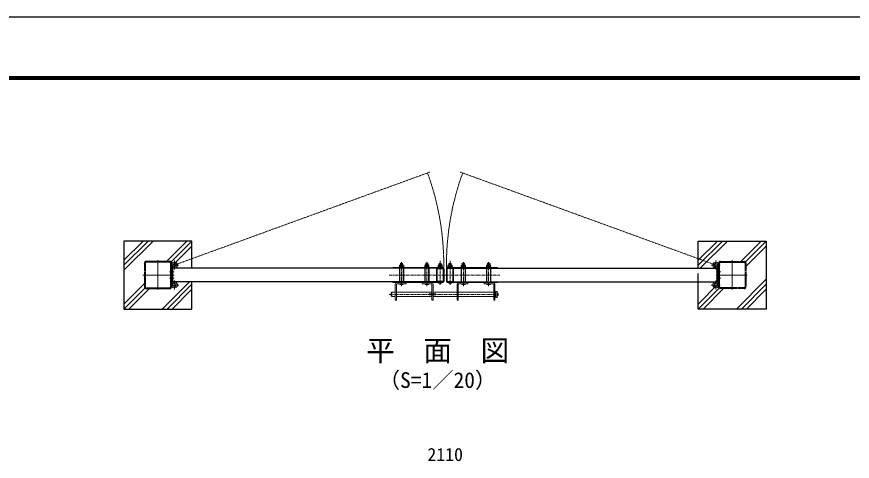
# Model space of a CAD drawing. Units: millimetres, scale not verified. Extents: x -4200 to 4200, y -2970 to 2970.
# Drawn here: x -462 to 2608, y 1336 to 2970 of the extents above; entities that cross this region are included whole.
import ezdxf
from ezdxf.enums import TextEntityAlignment as Align

# ---------------------------------------------------------------- set-up
doc = ezdxf.new("R2010")
doc.units = ezdxf.units.MM
doc.header["$LTSCALE"] = 10
for name, pattern in [('USER1', [2, 1.25, -0.25, 0.25, -0.25]), ('USER2', [1.125, 0.75, -0.125, 0.125, -0.125]), ('USER3', [0.375, 0.25, -0.125]), ('USER4', [1.25, 0.625, -0.125, 0.125, -0.125, 0.125, -0.125])]:
    doc.linetypes.add(name, pattern=pattern)
for name, color, linetype, lineweight in [('0-0_D-TTL-TXT', 7, 'Continuous', 25), ('0-1_D-TTL', 7, 'Continuous', 25), ('0-2_D-STR1', 1, 'Continuous', 25), ('0-4_D-STR-DIM', 7, 'Continuous', 13), ('0-7_D-BMK', 2, 'USER1', 13), ('0-8_D-STR4', 7, 'Continuous', 25), ('0-9_D-STR3', 3, 'Continuous', 13), ('0-A_D-DCR-HCH', 7, 'Continuous', 13)]:
    doc.layers.add(name, color=color, linetype=linetype, lineweight=lineweight)
doc.styles.add('ＭＳ ゴシック', font='')
doc.styles.get('ＭＳ ゴシック').set_extended_font_data('MS Gothic')

msp = doc.modelspace()

# ---------------------------------------------------------------- linework, layer by layer
at = {"layer": '0-1_D-TTL', "color": 2}
msp.add_lwpolyline([(-4200, 2970), (4200, 2970), (4200, -2970), (-4200, -2970)], close=True, dxfattribs=at)
at = {"layer": '0-1_D-TTL'}
for points in [[(-3930, 2750), (3930, 2750), (3930, -2750), (-3930, -2750)], [(-3927.5, 2747.5), (3927.5, 2747.5), (3927.5, -2747.5), (-3927.5, -2747.5)], [(-3925, 2745), (3925, 2745), (3925, -2745), (-3925, -2745)], [(-3922.5, 2742.5), (3922.5, 2742.5), (3922.5, -2742.5), (-3922.5, -2742.5)], [(-3920, 2740), (3920, 2740), (3920, -2740), (-3920, -2740)]]:
    msp.add_lwpolyline(points, close=True, dxfattribs=at)
at = {"layer": '0-2_D-STR1', "linetype": 'USER4'}
for p, q in [((6.7, 2064.36), (6.7, 1977.16)), ((9.9, 2064.36), (9.9, 1977.16)), ((100.3, 2070.76), (13.1, 2070.76)), ((100.3, 2067.56), (13.1, 2067.56)), ((103.5, 1977.16), (103.5, 2064.36)), ((2119.9, 1977.16), (2119.9, 2064.36)), ((2123.1, 2070.76), (2210.3, 2070.76)), ((2123.1, 2067.56), (2210.3, 2067.56)), ((2213.5, 2064.36), (2213.5, 1977.16)), ((2216.7, 2064.36), (2216.7, 1977.16)), ((13.1, 1973.96), (100.3, 1973.96)), ((13.1, 1970.76), (100.3, 1970.76)), ((2210.3, 1973.96), (2123.1, 1973.96)), ((2210.3, 1970.76), (2123.1, 1970.76))]:
    msp.add_line(p, q, dxfattribs=at)
at = {"layer": '0-2_D-STR1'}
for p, q in [((106.7, 2064.36), (106.7, 1984.06)), ((106.7, 1977.16), (106.7, 2064.36)), ((2116.7, 2064.36), (2116.7, 1984.06)), ((2116.7, 1977.16), (2116.7, 2064.36)), ((1080.7, 2045.76), (111.7, 2045.76)), ((1080.7, 1997.36), (1080.7, 2044.16)), ((1080.7, 1997.36), (1080.7, 2044.16)), ((1082.3, 2045.76), (1105.1, 2045.76)), ((1082.3, 2045.76), (1105.1, 2045.76)), ((1106.7, 2044.16), (1106.7, 1997.36)), ((1106.7, 2044.16), (1106.7, 1997.36)), ((1116.7, 2044.16), (1116.7, 1997.36)), ((1116.7, 2044.16), (1116.7, 1997.36)), ((1141.1, 2045.76), (1118.3, 2045.76)), ((1141.1, 2045.76), (1118.3, 2045.76)), ((1142.7, 2045.76), (2111.7, 2045.76)), ((1142.7, 1997.36), (1142.7, 2044.16)), ((1142.7, 1997.36), (1142.7, 2044.16)), ((2111.7, 1995.76), (2111.7, 2045.76)), ((1080.7, 1995.76), (111.7, 1995.76)), ((1105.1, 1995.76), (1082.3, 1995.76)), ((1105.1, 1995.76), (1082.3, 1995.76)), ((1118.3, 1995.76), (1141.1, 1995.76)), ((1118.3, 1995.76), (1141.1, 1995.76)), ((1142.7, 1995.76), (2111.7, 1995.76))]:
    msp.add_line(p, q, dxfattribs=at)
for points in [[(1105.1, 1997.36), (1082.3, 1997.36), (1082.3, 2044.16), (1105.1, 2044.16)], [(1105.1, 1997.36), (1082.3, 1997.36), (1082.3, 2044.16), (1105.1, 2044.16)], [(1118.3, 1997.36), (1141.1, 1997.36), (1141.1, 2044.16), (1118.3, 2044.16)], [(1118.3, 1997.36), (1141.1, 1997.36), (1141.1, 2044.16), (1118.3, 2044.16)]]:
    msp.add_lwpolyline(points, close=True, dxfattribs=at)
at = {"layer": '0-2_D-STR1', "linetype": 'USER4'}
for centre, radius, start, end in [((13.1, 2064.36), 6.4, 90, 180), ((13.1, 2064.36), 3.2, 90, 180), ((100.3, 2064.36), 6.4, 0, 90), ((100.3, 2064.36), 3.2, 0, 90), ((2123.1, 2064.36), 6.4, 90, 180), ((2123.1, 2064.36), 3.2, 90, 180), ((2210.3, 2064.36), 6.4, 0, 90), ((2210.3, 2064.36), 3.2, 0, 90), ((13.1, 1977.16), 6.4, 180, 270), ((13.1, 1977.16), 3.2, 180, 270), ((100.3, 1977.16), 6.4, 270, 0), ((100.3, 1977.16), 3.2, 270, 0), ((2123.1, 1977.16), 6.4, 180, 270), ((2123.1, 1977.16), 3.2, 180, 270), ((2210.3, 1977.16), 6.4, 270, 0), ((2210.3, 1977.16), 3.2, 270, 0)]:
    msp.add_arc(centre, radius, start, end, dxfattribs=at)
at = {"layer": '0-2_D-STR1'}
for centre, start, end in [((1082.3, 2044.16), 90, 180), ((1082.3, 2044.16), 90, 180), ((1105.1, 2044.16), 0, 90), ((1105.1, 2044.16), 0, 90), ((1118.3, 2044.16), 90, 180), ((1118.3, 2044.16), 90, 180), ((1141.1, 2044.16), 0, 90), ((1141.1, 2044.16), 0, 90), ((1082.3, 1997.36), 180, 270), ((1082.3, 1997.36), 180, 270), ((1105.1, 1997.36), 270, 0), ((1105.1, 1997.36), 270, 0), ((1118.3, 1997.36), 180, 270), ((1118.3, 1997.36), 180, 270), ((1141.1, 1997.36), 270, 0), ((1141.1, 1997.36), 270, 0)]:
    msp.add_arc(centre, 1.6, start, end, dxfattribs=at)
at = {"layer": '0-7_D-BMK', "linetype": 'USER4'}
for p, q in [((117.4, 2057.46), (1056.95, 2399.43)), ((2106, 2057.46), (1166.45, 2399.43))]:
    msp.add_line(p, q, dxfattribs=at)
at = {"layer": '0-7_D-BMK', "linetype": 'USER2'}
for p, q in [((56.7, 2075.76), (56.7, 1965.76)), ((101.14, 2057.46), (133.67, 2057.46)), ((117.4, 2073.73), (117.4, 2041.2)), ((2122.27, 2057.46), (2089.74, 2057.46)), ((2106, 2073.73), (2106, 2041.2)), ((2166.7, 2075.76), (2166.7, 1965.76)), ((98.5, 2032.76), (116.2, 2032.76)), ((2124.9, 2032.76), (2107.2, 2032.76)), ((1.7, 2020.76), (116.2, 2020.76)), ((98.5, 2008.76), (116.2, 2008.76)), ((117.4, 1967.8), (117.4, 2000.33)), ((2106, 1967.8), (2106, 2000.33)), ((2221.7, 2020.76), (2107.2, 2020.76)), ((2124.9, 2008.76), (2107.2, 2008.76)), ((101.14, 1984.06), (133.67, 1984.06)), ((2122.27, 1984.06), (2089.74, 1984.06))]:
    msp.add_line(p, q, dxfattribs=at)
at = {"layer": '0-7_D-BMK'}
for p, q in [((951.71, 1979.96), (951.71, 2068.03)), ((1044.71, 1979.96), (1044.71, 2068.03)), ((1044.71, 1979.96), (1044.71, 2068.03)), ((1093.71, 1984.46), (1093.71, 2072.53)), ((1129.71, 1984.46), (1129.71, 2072.53)), ((1178.71, 1979.96), (1178.71, 2068.03)), ((1271.7, 1979.96), (1271.7, 2068.03)), ((1093.71, 2051.06), (1093.71, 2042.76)), ((1129.71, 2051.06), (1129.71, 2042.76)), ((906.19, 2020.76), (1312.85, 2020.76)), ((951.71, 1996.46), (951.71, 1985.96)), ((1044.71, 1990.46), (1044.71, 1998.76)), ((1044.71, 1996.46), (1044.71, 1985.96)), ((1093.71, 1990.46), (1093.71, 1998.76)), ((1129.71, 1990.46), (1129.71, 1998.76)), ((1178.71, 1990.46), (1178.71, 1998.76)), ((1178.71, 1996.46), (1178.71, 1985.96)), ((1271.7, 1996.46), (1271.7, 1985.96)), ((906.46, 1949.46), (1303.96, 1949.46))]:
    msp.add_line(p, q, dxfattribs=at)
at = {"layer": '0-7_D-BMK', "linetype": 'USER4'}
for centre, start, end in [((117.4, 2057.46), 359.45568, 20), ((2106, 2057.46), 160, 180.54432)]:
    msp.add_arc(centre, 989.39, start, end, dxfattribs=at)
at = {"layer": '0-8_D-STR4'}
for p, q in [((181.7, 2045.76), (181.7, 2145.76)), ((2041.7, 2145.76), (2291.7, 2145.76)), ((2041.7, 2075.51), (2111.95, 2145.76)), ((2041.7, 2057.13), (2130.34, 2145.76)), ((2041.7, 2045.76), (2041.7, 2145.76)), ((2048.72, 2045.76), (2148.72, 2145.76)), ((2198.32, 2070.76), (2273.32, 2145.76)), ((2216.7, 2052.38), (2291.7, 2127.38)), ((181.7, 1895.76), (181.7, 1995.76)), ((2041.7, 1895.76), (2041.7, 2025.76)), ((2182.37, 1895.76), (2291.7, 2005.1)), ((2041.7, 1895.76), (2118.58, 1972.64)), ((2042.15, 1914.6), (2116.7, 1989.15)), ((2060.09, 1895.76), (2135.09, 1970.76)), ((2200.75, 1895.76), (2291.7, 1986.71)), ((2219.14, 1895.76), (2291.7, 1968.33)), ((-68.3, 1895.76), (181.7, 1895.76)), ((2291.7, 1895.76), (2041.7, 1895.76))]:
    msp.add_line(p, q, dxfattribs=at)
for points in [[(181.7, 2145.76), (-68.3, 2145.76), (-68.3, 1895.76)], [(2214.83, 2068.89), (2291.7, 2145.76), (2291.7, 1895.76)]]:
    msp.add_lwpolyline(points, dxfattribs=at)
at = {"layer": '0-9_D-STR3'}
for p, q in [((111.2, 2057.46), (111.2, 1984.06)), ((944.46, 2051.66), (944.46, 2057.46)), ((957.74, 2058.16), (946.19, 2058.16)), ((948.39, 2063.96), (947.71, 2063.28)), ((947.71, 2058.16), (947.71, 2063.28)), ((948.21, 2051.66), (948.21, 2057.46)), ((948.39, 2058.16), (948.39, 2063.96)), ((948.39, 2063.96), (955.03, 2063.96)), ((955.03, 2058.16), (955.03, 2063.96)), ((955.71, 2058.16), (955.71, 2063.28)), ((955.71, 2051.66), (955.71, 2057.46)), ((959.46, 2051.66), (959.46, 2057.46)), ((1037.21, 2051.66), (1037.21, 2057.46)), ((1050.48, 2058.16), (1038.94, 2058.16)), ((1041.38, 2063.96), (1040.71, 2063.28)), ((1040.71, 2058.16), (1040.71, 2063.28)), ((1040.96, 2051.66), (1040.96, 2057.46)), ((1041.38, 2058.16), (1041.38, 2063.96)), ((1041.38, 2063.96), (1048.03, 2063.96)), ((1048.03, 2058.16), (1048.03, 2063.96)), ((1048.46, 2051.66), (1048.46, 2057.46)), ((1048.71, 2058.16), (1048.71, 2063.28)), ((1052.21, 2051.66), (1052.21, 2057.46)), ((1086.21, 2051.66), (1086.21, 2057.46)), ((1099.48, 2058.16), (1087.94, 2058.16)), ((1090.38, 2063.46), (1089.71, 2062.78)), ((1089.71, 2058.16), (1089.71, 2062.78)), ((1089.96, 2051.66), (1089.96, 2057.46)), ((1090.38, 2058.16), (1090.38, 2063.46)), ((1090.38, 2063.46), (1097.03, 2063.46)), ((1097.03, 2058.16), (1097.03, 2063.46)), ((1097.46, 2051.66), (1097.46, 2057.46)), ((1097.71, 2058.16), (1097.71, 2062.78)), ((1101.21, 2051.66), (1101.21, 2057.46)), ((1122.21, 2051.66), (1122.21, 2057.46)), ((1123.93, 2058.16), (1135.47, 2058.16)), ((1125.71, 2058.16), (1125.71, 2062.78)), ((1125.96, 2051.66), (1125.96, 2057.46)), ((1126.38, 2058.16), (1126.38, 2063.46)), ((1133.03, 2063.46), (1126.38, 2063.46)), ((1133.03, 2058.16), (1133.03, 2063.46)), ((1133.03, 2063.46), (1133.71, 2062.78)), ((1133.46, 2051.66), (1133.46, 2057.46)), ((1133.71, 2058.16), (1133.71, 2062.78)), ((1137.21, 2051.66), (1137.21, 2057.46)), ((1171.21, 2051.66), (1171.21, 2057.46)), ((1172.93, 2058.16), (1184.47, 2058.16)), ((1174.71, 2058.16), (1174.71, 2063.28)), ((1174.96, 2051.66), (1174.96, 2057.46)), ((1175.38, 2058.16), (1175.38, 2063.96)), ((1182.03, 2063.96), (1175.38, 2063.96)), ((1182.03, 2058.16), (1182.03, 2063.96)), ((1182.03, 2063.96), (1182.71, 2063.28)), ((1182.46, 2051.66), (1182.46, 2057.46)), ((1182.71, 2058.16), (1182.71, 2063.28)), ((1186.21, 2051.66), (1186.21, 2057.46)), ((1263.95, 2051.66), (1263.95, 2057.46)), ((1265.68, 2058.16), (1277.22, 2058.16)), ((1267.7, 2058.16), (1267.7, 2063.28)), ((1267.7, 2051.66), (1267.7, 2057.46)), ((1268.38, 2058.16), (1268.38, 2063.96)), ((1275.03, 2063.96), (1268.38, 2063.96)), ((1275.03, 2058.16), (1275.03, 2063.96)), ((1275.03, 2063.96), (1275.7, 2063.28)), ((1275.2, 2051.66), (1275.2, 2057.46)), ((1275.7, 2058.16), (1275.7, 2063.28)), ((1278.95, 2051.66), (1278.95, 2057.46)), ((2112.2, 2057.46), (2112.2, 1984.06)), ((106.7, 2037.76), (111.2, 2037.76)), ((106.7, 2027.76), (111.2, 2027.76)), ((111.2, 2048.74), (113.81, 2052.41)), ((919.21, 2048.06), (919.21, 2045.76)), ((1104.21, 2048.06), (919.21, 2048.06)), ((1104.21, 2045.76), (919.21, 2045.76)), ((959.96, 2048.06), (943.96, 2048.06)), ((959.66, 2051.66), (944.26, 2051.66)), ((944.26, 2051.66), (944.26, 2049.66)), ((944.26, 2049.66), (959.66, 2049.66)), ((959.46, 2051.66), (944.46, 2051.66)), ((951.46, 2051.66), (951.46, 2049.66)), ((961.46, 2048.06), (951.96, 2048.06)), ((952.46, 2051.66), (952.46, 2049.66)), ((959.66, 2049.66), (959.66, 2051.66)), ((959.66, 1995.76), (959.66, 2045.76)), ((959.96, 2049.66), (959.96, 2048.06)), ((1052.71, 2048.06), (1036.71, 2048.06)), ((1052.41, 2051.66), (1037.01, 2051.66)), ((1037.01, 2051.66), (1037.01, 2049.66)), ((1037.01, 2049.66), (1052.41, 2049.66)), ((1052.21, 2051.66), (1037.21, 2051.66)), ((1044.21, 2051.66), (1044.21, 2049.66)), ((1045.21, 2051.66), (1045.21, 2049.66)), ((1052.41, 2049.66), (1052.41, 2051.66)), ((1052.71, 2049.66), (1052.71, 2048.06)), ((1101.71, 2048.06), (1085.71, 2048.06)), ((1101.41, 2051.66), (1086.01, 2051.66)), ((1086.01, 2051.66), (1086.01, 2049.66)), ((1086.01, 2049.66), (1101.41, 2049.66)), ((1101.21, 2051.66), (1086.21, 2051.66)), ((1093.21, 2051.66), (1093.21, 2049.66)), ((1094.21, 2051.66), (1094.21, 2049.66)), ((1101.41, 2049.66), (1101.41, 2051.66)), ((1101.71, 2049.66), (1101.71, 2048.06)), ((1104.21, 2048.06), (1104.21, 2045.76)), ((1119.21, 2048.06), (1119.21, 2045.76)), ((1119.21, 2048.06), (1304.21, 2048.06)), ((1119.21, 2045.76), (1304.21, 2045.76)), ((1121.71, 2049.66), (1121.71, 2048.06)), ((1121.71, 2048.06), (1137.71, 2048.06)), ((1122.01, 2051.66), (1137.41, 2051.66)), ((1122.01, 2049.66), (1122.01, 2051.66)), ((1137.41, 2049.66), (1122.01, 2049.66)), ((1122.21, 2051.66), (1137.21, 2051.66)), ((1129.21, 2051.66), (1129.21, 2049.66)), ((1130.21, 2051.66), (1130.21, 2049.66)), ((1137.41, 2051.66), (1137.41, 2049.66)), ((1170.71, 2049.66), (1170.71, 2048.06)), ((1170.71, 2048.06), (1186.71, 2048.06)), ((1170.71, 2048.06), (1186.71, 2048.06)), ((1171.01, 2051.66), (1186.41, 2051.66)), ((1171.01, 2049.66), (1171.01, 2051.66)), ((1186.41, 2049.66), (1171.01, 2049.66)), ((1171.21, 2051.66), (1186.21, 2051.66)), ((1178.21, 2051.66), (1178.21, 2049.66)), ((1179.21, 2051.66), (1179.21, 2049.66)), ((1186.41, 2051.66), (1186.41, 2049.66)), ((1261.95, 2048.06), (1271.45, 2048.06)), ((1263.45, 2049.66), (1263.45, 2048.06)), ((1263.45, 2048.06), (1279.45, 2048.06)), ((1263.75, 2051.66), (1279.15, 2051.66)), ((1263.75, 2049.66), (1263.75, 2051.66)), ((1279.15, 2049.66), (1263.75, 2049.66)), ((1263.95, 2051.66), (1278.95, 2051.66)), ((1270.95, 2051.66), (1270.95, 2049.66)), ((1271.95, 2051.66), (1271.95, 2049.66)), ((1279.15, 2051.66), (1279.15, 2049.66)), ((1304.21, 2048.06), (1304.21, 2045.76)), ((2112.2, 2048.74), (2109.59, 2052.41)), ((2116.7, 2037.76), (2112.2, 2037.76)), ((2116.7, 2027.76), (2112.2, 2027.76)), ((106.7, 2017.01), (111.2, 2017.01)), ((106.7, 2013.76), (111.2, 2013.76)), ((106.7, 2003.76), (111.2, 2003.76)), ((919.21, 1993.46), (919.21, 1995.76)), ((1104.21, 1995.76), (919.21, 1995.76)), ((1104.21, 1993.46), (1104.21, 1995.76)), ((1119.21, 1993.46), (1119.21, 1995.76)), ((1119.21, 1995.76), (1304.21, 1995.76)), ((1304.21, 1993.46), (1304.21, 1995.76)), ((2116.7, 2017.01), (2112.2, 2017.01)), ((2116.7, 2013.76), (2112.2, 2013.76)), ((2116.7, 2003.76), (2112.2, 2003.76)), ((111.2, 1992.78), (113.81, 1989.12)), ((1104.21, 1993.46), (919.21, 1993.46)), ((933.21, 1987.46), (933.21, 1928.46)), ((934.71, 1993.46), (968.71, 1993.46)), ((934.71, 1988.96), (968.71, 1988.96)), ((960.71, 1988.96), (942.71, 1988.96)), ((959.71, 1988.96), (943.71, 1988.96)), ((961.46, 1993.46), (951.96, 1993.46)), ((968.71, 1988.96), (968.71, 1993.46)), ((1061.71, 1993.46), (1027.71, 1993.46)), ((1027.71, 1988.96), (1027.71, 1993.46)), ((1061.71, 1988.96), (1027.71, 1988.96)), ((1053.71, 1988.96), (1035.71, 1988.96)), ((1052.71, 1988.96), (1036.71, 1988.96)), ((1063.21, 1987.46), (1063.21, 1928.46)), ((1102.71, 1993.46), (1084.71, 1993.46)), ((1119.21, 1993.46), (1304.21, 1993.46)), ((1120.71, 1993.46), (1138.71, 1993.46)), ((1160.21, 1987.46), (1160.21, 1928.46)), ((1161.71, 1993.46), (1195.71, 1993.46)), ((1161.71, 1988.96), (1195.71, 1988.96)), ((1169.71, 1988.96), (1187.71, 1988.96)), ((1170.71, 1988.96), (1186.71, 1988.96)), ((1195.71, 1988.96), (1195.71, 1993.46)), ((1288.7, 1993.46), (1254.7, 1993.46)), ((1254.7, 1988.96), (1254.7, 1993.46)), ((1288.7, 1988.96), (1254.7, 1988.96)), ((1261.95, 1993.46), (1271.45, 1993.46)), ((1262.7, 1988.96), (1280.7, 1988.96)), ((1263.7, 1988.96), (1279.7, 1988.96)), ((1290.2, 1987.46), (1290.2, 1928.46)), ((2112.2, 1992.78), (2109.59, 1989.12)), ((915.46, 1957.46), (928.71, 1957.46)), ((915.46, 1957.46), (915.46, 1941.46)), ((933.21, 1957.46), (1063.21, 1957.46)), ((1063.21, 1941.46), (933.21, 1941.46)), ((1067.71, 1957.46), (1155.71, 1957.46)), ((1155.71, 1941.46), (1067.71, 1941.46)), ((1160.21, 1957.46), (1290.2, 1957.46)), ((1290.2, 1941.46), (1160.21, 1941.46)), ((1294.7, 1957.46), (1298.46, 1957.46)), ((1298.46, 1941.46), (1294.7, 1941.46)), ((1298.46, 1960.46), (1298.46, 1938.46)), ((1298.46, 1957.46), (1298.46, 1941.46)), ((1298.46, 1955.46), (1298.46, 1943.46)), ((1302.96, 1944.21), (1302.96, 1954.71)), ((1303.86, 1954.71), (1302.96, 1954.71)), ((1303.86, 1944.21), (1302.96, 1944.21)), ((1306.86, 1947.21), (1306.86, 1951.71))]:
    msp.add_line(p, q, dxfattribs=at)
at = {"layer": '0-9_D-STR3', "linetype": 'USER3'}
for p, q in [((945.36, 2045.76), (945.36, 1995.76)), ((958.06, 1995.76), (958.06, 2045.76)), ((1038.36, 2045.76), (1038.36, 1995.76)), ((1051.06, 1995.76), (1051.06, 2045.76)), ((1172.36, 2045.76), (1172.36, 1995.76)), ((1185.06, 1995.76), (1185.06, 2045.76)), ((1265.35, 2045.76), (1265.35, 1995.76)), ((1278.05, 1995.76), (1278.05, 2045.76))]:
    msp.add_line(p, q, dxfattribs=at)
at = {"layer": '0-9_D-STR3'}
for points in [[(947.71, 2063.28), (955.71, 2063.28), (955.03, 2063.96)], [(1040.71, 2063.28), (1048.71, 2063.28), (1048.03, 2063.96)], [(1089.71, 2062.78), (1097.71, 2062.78), (1097.03, 2063.46)], [(1133.71, 2062.78), (1125.71, 2062.78), (1126.38, 2063.46)], [(1182.71, 2063.28), (1174.71, 2063.28), (1175.38, 2063.96)], [(1275.7, 2063.28), (1267.7, 2063.28), (1268.38, 2063.96)], [(959.66, 2045.76), (943.76, 2045.76), (943.76, 1995.76)], [(959.96, 2049.66), (943.96, 2049.66), (943.96, 2048.06)], [(1052.71, 2049.66), (1036.71, 2049.66), (1036.71, 2048.06)], [(1036.76, 1995.76), (1052.66, 1995.76), (1052.66, 2045.76)], [(1052.66, 2045.76), (1036.76, 2045.76), (1036.76, 1995.76)], [(1101.71, 2049.66), (1085.71, 2049.66), (1085.71, 2048.06)], [(1121.71, 2049.66), (1137.71, 2049.66), (1137.71, 2048.06)], [(1170.71, 2049.66), (1186.71, 2049.66), (1186.71, 2048.06)], [(1170.76, 1995.76), (1186.66, 1995.76), (1186.66, 2045.76)], [(1186.66, 2045.76), (1170.76, 2045.76), (1170.76, 1995.76)], [(1263.45, 2049.66), (1279.45, 2049.66), (1279.45, 2048.06)], [(1263.75, 1995.76), (1279.65, 1995.76), (1279.65, 2045.76)], [(1279.65, 2045.76), (1263.75, 2045.76), (1263.75, 1995.76)], [(928.71, 1987.46), (928.71, 1928.46), (933.21, 1928.46)], [(1067.71, 1987.46), (1067.71, 1928.46), (1063.21, 1928.46)], [(1155.71, 1987.46), (1155.71, 1928.46), (1160.21, 1928.46)], [(1294.7, 1987.46), (1294.7, 1928.46), (1290.2, 1928.46)], [(928.71, 1941.46), (915.46, 1941.46), (913.46, 1943.46), (913.46, 1955.46), (915.46, 1957.46)], [(1298.46, 1938.46), (1302.96, 1938.46), (1302.96, 1960.46), (1298.46, 1960.46)]]:
    msp.add_lwpolyline(points, dxfattribs=at)
msp.add_lwpolyline([(1052.96, 1947.46), (1077.96, 1947.46), (1077.96, 1951.46), (1052.96, 1951.46)], close=True, dxfattribs=at)
for centre, radius, start, end in [((117.4, 2057.46), 10.7, 234.58889, 180), ((117.4, 2057.46), 6.2, 234.58889, 180), ((946.33, 2055.32), 2.85, 48.86505, 131.13495), ((951.96, 2047.77), 10.39, 68.85295, 111.14705), ((957.58, 2055.32), 2.85, 48.83491, 131.16509), ((1039.08, 2055.32), 2.85, 48.86505, 131.13495), ((1044.71, 2047.77), 10.39, 68.85295, 111.14705), ((1050.33, 2055.32), 2.85, 48.83491, 131.16509), ((1088.08, 2055.32), 2.85, 48.86505, 131.13495), ((1093.71, 2047.77), 10.39, 68.85295, 111.14705), ((1099.33, 2055.32), 2.85, 48.83491, 131.16509), ((1124.08, 2055.32), 2.85, 48.83491, 131.16509), ((1129.71, 2047.77), 10.39, 68.85295, 111.14705), ((1135.33, 2055.32), 2.85, 48.86505, 131.13495), ((1173.08, 2055.32), 2.85, 48.83491, 131.16509), ((1178.71, 2047.77), 10.39, 68.85295, 111.14705), ((1184.33, 2055.32), 2.85, 48.86505, 131.13495), ((1265.83, 2055.32), 2.85, 48.83491, 131.16509), ((1271.45, 2047.77), 10.39, 68.85295, 111.14705), ((1277.08, 2055.32), 2.85, 48.86505, 131.13495), ((2106, 2057.46), 10.7, 0, 305.41111), ((2106, 2057.46), 6.2, 0, 305.41111), ((117.4, 1984.06), 10.7, 180, 125.41111), ((117.4, 1984.06), 6.2, 180, 125.41111), ((934.71, 1987.46), 6, 90, 180), ((934.71, 1987.46), 1.5, 90, 180), ((951.71, 1997.09), 12.12, 222.07502, 317.92498), ((1044.71, 1997.09), 12.12, 222.07502, 317.92498), ((1061.71, 1987.46), 6, 0, 90), ((1061.71, 1987.46), 1.5, 0, 90), ((1093.71, 2001.59), 12.12, 222.07502, 317.92498), ((1129.71, 2001.59), 12.12, 222.07502, 317.92498), ((1161.71, 1987.46), 6, 90, 180), ((1161.71, 1987.46), 1.5, 90, 180), ((1178.71, 1997.09), 12.12, 222.07502, 317.92498), ((1271.7, 1997.09), 12.12, 222.07502, 317.92498), ((1288.7, 1987.46), 6, 0, 90), ((1288.7, 1987.46), 1.5, 0, 90), ((2106, 1984.06), 10.7, 54.58889, 0), ((2106, 1984.06), 6.2, 54.58889, 0), ((1303.86, 1951.71), 3, 0, 90), ((1303.86, 1947.21), 3, 270, 0)]:
    msp.add_arc(centre, radius, start, end, dxfattribs=at)
at = {"layer": '0-A_D-DCR-HCH'}
for p, q in [((-68.3, 2038.74), (38.72, 2145.76)), ((-68.3, 2057.13), (20.34, 2145.76)), ((-68.3, 2075.51), (1.95, 2145.76)), ((88.32, 2070.76), (163.32, 2145.76)), ((106.7, 2070.76), (181.7, 2145.76)), ((106.7, 2052.38), (181.7, 2127.38)), ((72.37, 1895.76), (172.37, 1995.76)), ((-68.3, 1895.76), (8.58, 1972.64)), ((-67.85, 1914.6), (6.7, 1989.15)), ((-49.91, 1895.76), (25.09, 1970.76)), ((90.75, 1895.76), (181.7, 1986.71)), ((109.14, 1895.76), (181.7, 1968.33))]:
    msp.add_line(p, q, dxfattribs=at)

# ---------------------------------------------------------------- texts
at = {"layer": '0-0_D-TTL-TXT', "style": 'ＭＳ ゴシック'}
for s, height, p in [('平\u3000面\u3000図', 76.98, (822.13, 1681.68)), ('（S=1／20）', 57.7, (867.61, 1588.48))]:
    msp.add_text(s, height=height, dxfattribs=at).set_placement(p, align=Align.BOTTOM_LEFT)
at = {"layer": '0-4_D-STR-DIM', "style": 'ＭＳ ゴシック'}
msp.add_text('2110', height=48.09, dxfattribs=at).set_placement((1046.45, 1322.85), align=Align.BOTTOM_LEFT)

doc.saveas('drawing.dxf')
